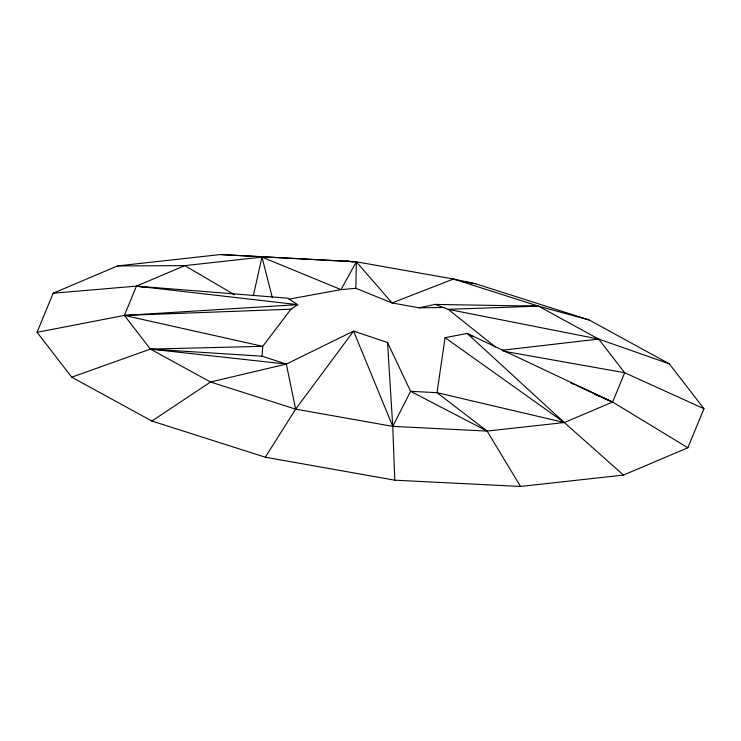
<?xml version="1.0" encoding="UTF-8"?>
<svg xmlns="http://www.w3.org/2000/svg" width="741" height="741" viewBox="0 0 741 741"><rect width="100%" height="100%" fill="white"/><g stroke="black" fill="none" stroke-linecap="round" stroke-linejoin="round"><path stroke-width="1.11" d="M444.507 307.469L419.276 307.821L392.045 302.958L355.884 288.314L356.328 261.795L220.466 254.543L117.55 265.926L53.139 293.232L37.05 332.301L71.72 377.188L151.877 421.045L265.324 457.216L394.777 480.187L520.534 486.457L623.45 475.074L687.861 447.768L703.95 408.699L669.28 363.812L589.123 319.955L475.676 283.784L453.446 279.024L356.328 261.795L220.466 254.543M520.534 486.457L487.096 431.077L410.597 391.322L387.534 342.509L353.577 331.107L286.332 364.09L262.073 356.189L262.759 346.325L290.954 309.201L297.743 304.653L287.61 298.16L136.464 286.119L53.139 293.232M687.861 447.768L612.622 402.048L467.145 333.441L445.072 337.664L437.023 392.674L487.096 431.077L564.309 422.537L612.622 402.048L624.7 372.742L598.682 339.072L538.55 306.163L453.446 279.024L392.045 302.958L356.328 261.795L341.017 289.62L289.185 299.123M253.311 295.742L261.99 257.09L341.017 289.62L355.884 288.314M265.324 457.216L295.64 409.143L353.577 331.107L392.749 426.371L394.777 480.187M151.877 421.045L210.537 382.004L286.332 364.09L295.64 409.143L392.749 426.371L487.096 431.077M71.72 377.188L150.395 349.094L262.759 346.325L124.386 315.425L37.05 332.301M419.276 307.821L435.013 304.421L538.55 306.163L589.123 319.955M502.148 350.252L598.682 339.072L669.28 363.812M290.954 309.201L124.386 315.425L136.464 286.119L184.778 265.63L261.99 257.09L272.29 297.641M521.349 306.404L538.55 306.163L448.166 309.321L435.013 304.421M117.55 265.926L184.778 265.63L234.443 294.696M262.073 356.189L150.395 349.094L124.386 315.425L297.743 304.653L136.464 286.119L143.282 287.212M286.332 364.09L150.395 349.094L210.537 382.004L295.64 409.143M346.223 260.813L353.04 262.018M463.19 281.561L475.676 283.784M503.25 351.123L624.7 372.742L703.95 408.699M598.682 339.072L448.166 309.321L495.396 346.973M594.745 394.305L598.95 396.129M601.053 397.037L612.622 402.048L576.072 385.348M570.857 382.967L573.988 384.394M473.24 336.766L467.145 333.441L564.309 422.537L623.45 475.074M445.072 337.664L564.309 422.537L437.023 392.674L410.597 391.322L392.749 426.371L387.534 342.509"/></g></svg>
